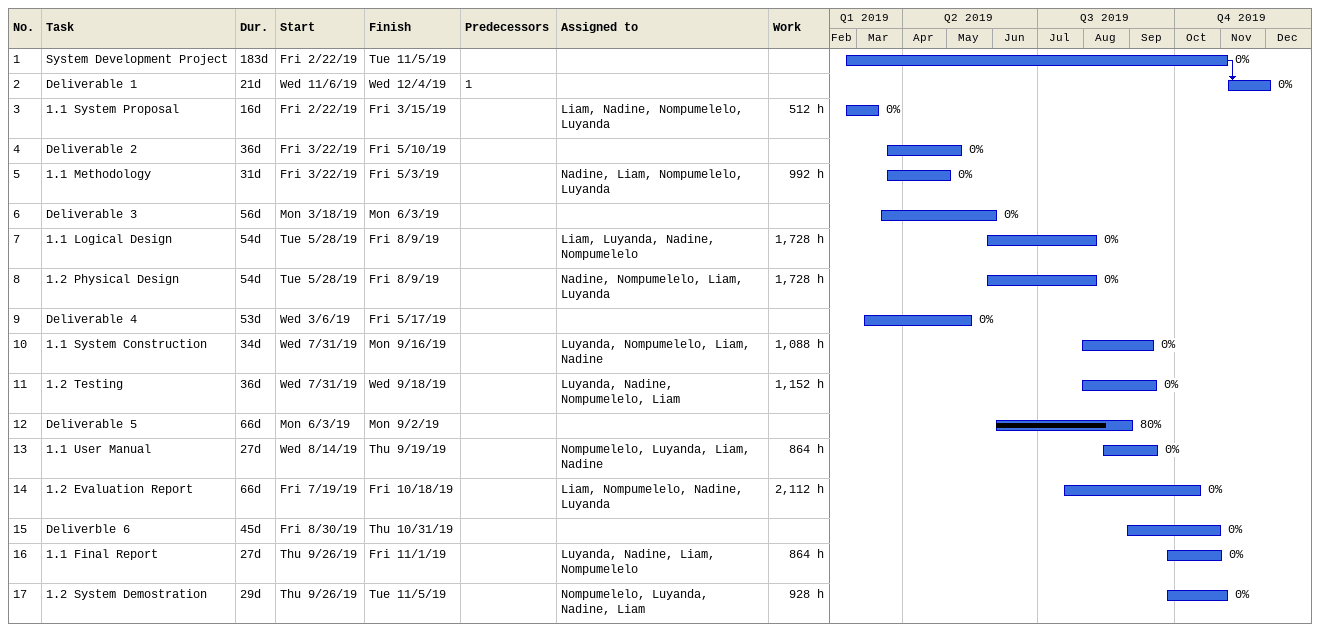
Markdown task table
| ID | Task | Duration | Start | Finish | Predecessors | Resources | % complete | Work (h) |
|---|---|---|---|---|---|---|---|---|
| 1 | System Development Project | 183d | 2019-02-22 | 2019-11-05 |  |  | 0 |  |
| 2 | Deliverable 1 | 21d | 2019-11-06 | 2019-12-04 | 1 |  | 0 |  |
| 3 | 1.1 System Proposal | 16d | 2019-02-22 | 2019-03-15 |  | Liam, Nadine, Nompumelelo, Luyanda | 0 | 512 |
| 4 | Deliverable 2 | 36d | 2019-03-22 | 2019-05-10 |  |  | 0 |  |
| 5 | 1.1 Methodology | 31d | 2019-03-22 | 2019-05-03 |  | Nadine, Liam, Nompumelelo, Luyanda | 0 | 992 |
| 6 | Deliverable 3 | 56d | 2019-03-18 | 2019-06-03 |  |  | 0 |  |
| 7 | 1.1 Logical Design | 54d | 2019-05-28 | 2019-08-09 |  | Liam, Luyanda, Nadine, Nompumelelo | 0 | 1728 |
| 8 | 1.2 Physical Design | 54d | 2019-05-28 | 2019-08-09 |  | Nadine, Nompumelelo, Liam, Luyanda | 0 | 1728 |
| 9 | Deliverable 4 | 53d | 2019-03-06 | 2019-05-17 |  |  | 0 |  |
| 10 | 1.1 System Construction | 34d | 2019-07-31 | 2019-09-16 |  | Luyanda, Nompumelelo, Liam, Nadine | 0 | 1088 |
| 11 | 1.2 Testing | 36d | 2019-07-31 | 2019-09-18 |  | Luyanda, Nadine, Nompumelelo, Liam | 0 | 1152 |
| 12 | Deliverable 5 | 66d | 2019-06-03 | 2019-09-02 |  |  | 80 |  |
| 13 | 1.1 User Manual | 27d | 2019-08-14 | 2019-09-19 |  | Nompumelelo, Luyanda, Liam, Nadine | 0 | 864 |
| 14 | 1.2 Evaluation Report | 66d | 2019-07-19 | 2019-10-18 |  | Liam, Nompumelelo, Nadine, Luyanda | 0 | 2112 |
| 15 | Deliverble 6 | 45d | 2019-08-30 | 2019-10-31 |  |  | 0 |  |
| 16 | 1.1 Final Report | 27d | 2019-09-26 | 2019-11-01 |  | Luyanda, Nadine, Liam, Nompumelelo | 0 | 864 |
| 17 | 1.2 System Demostration | 29d | 2019-09-26 | 2019-11-05 |  | Nompumelelo, Luyanda, Nadine, Liam | 0 | 928 |
